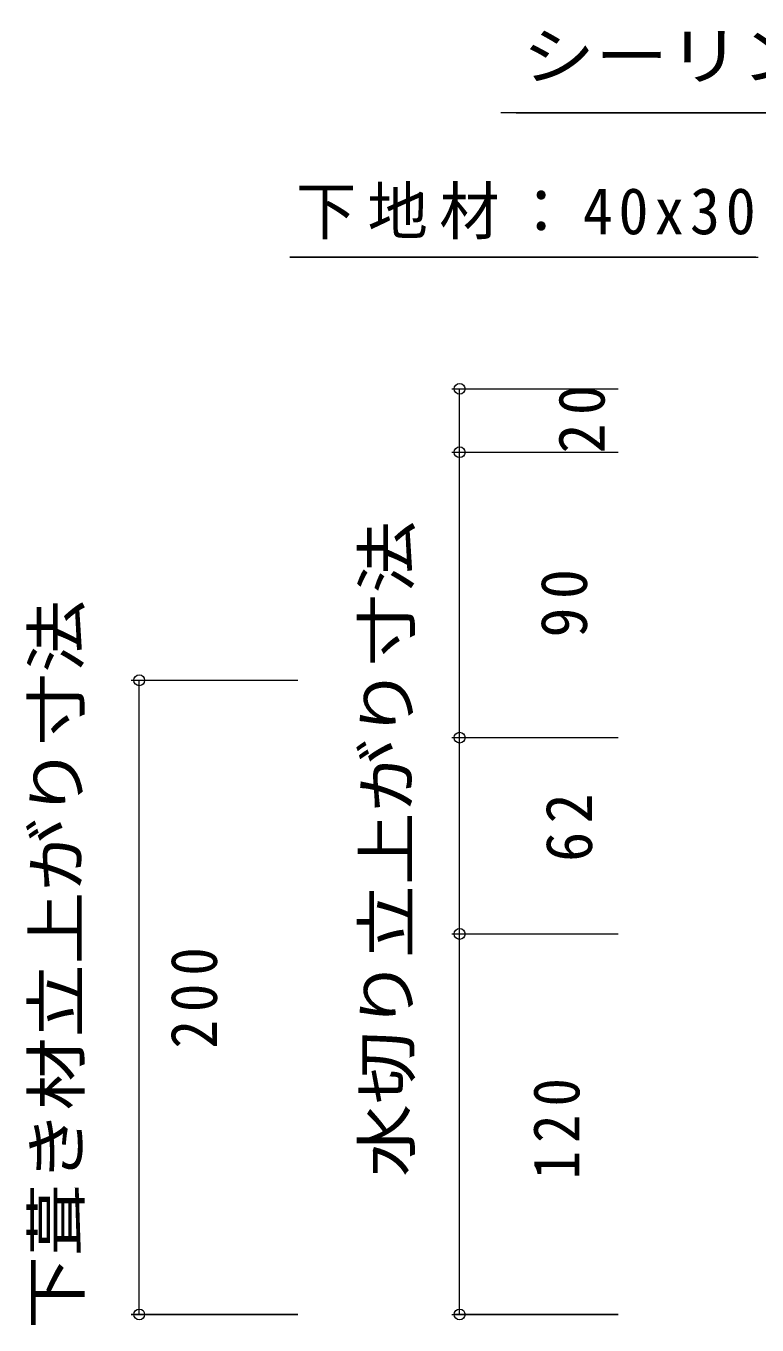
# Model space of a CAD drawing. Units: millimetres, scale not verified. Extents: x -697 to 658, y -428 to 436.
# Drawn here: x -622.1 to -391.6, y -21.5 to 388.2 of the extents above; entities that cross this region are included whole.
import ezdxf
from ezdxf.enums import TextEntityAlignment as Align

# ---------------------------------------------------------------- set-up
doc = ezdxf.new("R2010")
doc.units = ezdxf.units.MM
doc.header["$LTSCALE"] = 10
doc.layers.add('0-0_LAYER001', color=4, linetype='Continuous', lineweight=18)
doc.layers.add('0-2_ADD_LINE', color=7, linetype='Continuous')
doc.styles.add('ＭＳ ゴシック', font='')
doc.styles.get('ＭＳ ゴシック').set_extended_font_data('MS Gothic')

msp = doc.modelspace()

# ---------------------------------------------------------------- linework, layer by layer
at = {"layer": '0-0_LAYER001', "color": 2}
for p, q in [((-356.97, 360.78), (-472.31, 360.78)), ((-391.9, 315.25), (-538.9, 315.25)), ((-487.85, 273.75), (-435.35, 273.75)), ((-485.35, 253.75), (-485.35, 273.75)), ((-487.85, 253.75), (-435.35, 253.75)), ((-485.35, 163.75), (-485.35, 253.75)), ((-588.87, 181.84), (-536.37, 181.84)), ((-586.37, -18.16), (-586.37, 181.84)), ((-487.85, 163.75), (-435.35, 163.75)), ((-485.35, 101.84), (-485.35, 163.75)), ((-487.85, 101.84), (-435.35, 101.84)), ((-487.85, 101.84), (-435.35, 101.84)), ((-485.35, -18.16), (-485.35, 101.84)), ((-588.87, -18.16), (-536.37, -18.16)), ((-487.85, -18.16), (-435.35, -18.16))]:
    msp.add_line(p, q, dxfattribs=at)
at = {"layer": '0-0_LAYER001', "color": 7}
for p, q in [((-467.51, 360.78), (-356.97, 360.78)), ((-538.9, 315.25), (-391.24, 315.25)), ((-487.05, 273.75), (-435.35, 273.75)), ((-485.35, -18.16), (-485.35, 273.75)), ((-487.05, 253.75), (-435.35, 253.75)), ((-588.07, 181.84), (-536.37, 181.84)), ((-586.37, -18.16), (-586.37, 181.84)), ((-487.05, 163.75), (-435.35, 163.75)), ((-487.05, 101.84), (-435.35, 101.84)), ((-536.37, -18.16), (-588.87, -18.16)), ((-435.35, -18.16), (-487.05, -18.16))]:
    msp.add_line(p, q, dxfattribs=at)
at = {"layer": '0-0_LAYER001', "color": 2}
for centre in [(-485.35, 273.75), (-485.35, 253.75), (-485.35, 253.75), (-586.37, 181.84), (-485.35, 163.75), (-485.35, 163.75), (-485.35, 101.84), (-485.35, 101.84), (-586.37, -18.16), (-485.35, -18.16)]:
    msp.add_circle(centre, 1.7, dxfattribs=at)

# ---------------------------------------------------------------- texts
at = {"layer": '0-0_LAYER001', "color": 7, "style": 'ＭＳ ゴシック', "width": 1.15}
msp.add_text('シーリング', height=14.66, dxfattribs=at).set_placement((-465.61, 366.99), align=Align.BOTTOM_LEFT)
at = {"layer": '0-2_ADD_LINE', "style": 'ＭＳ ゴシック', "width": 1.15}
for s, p in [('水切り立上がり寸法', (-496.61, 25.23)), ('下葺き材立上がり寸法', (-600.77, -22.75))]:
    msp.add_text(s, height=14.66, rotation=90, dxfattribs=at).set_placement(p, align=Align.BOTTOM_LEFT)
at = {"layer": '0-2_ADD_LINE', "insert": (-536.96, 320.93), "char_height": 14.66, "attachment_point": 7, "style": 'ＭＳ ゴシック'}
msp.add_mtext('\\T1.19;\\W0.95;下地材：40x30', dxfattribs=at)
at = {"layer": '0-2_ADD_LINE', "char_height": 14.66, "attachment_point": 7, "rotation": 90, "style": 'ＭＳ ゴシック'}
for s, insert in [('\\T1.28;\\W0.95;20', (-439.38, 253.34)), ('\\T1.28;\\W0.95;90', (-444.95, 195.32)), ('\\T1.28;\\W0.95;62', (-443.36, 124.58)), ('\\T1.28;\\W0.9;200', (-561.62, 65.71)), ('\\T1.28;\\W0.9;120', (-447.33, 24.44))]:
    msp.add_mtext(s, dxfattribs=dict(at, insert=insert))

doc.saveas('drawing.dxf')
